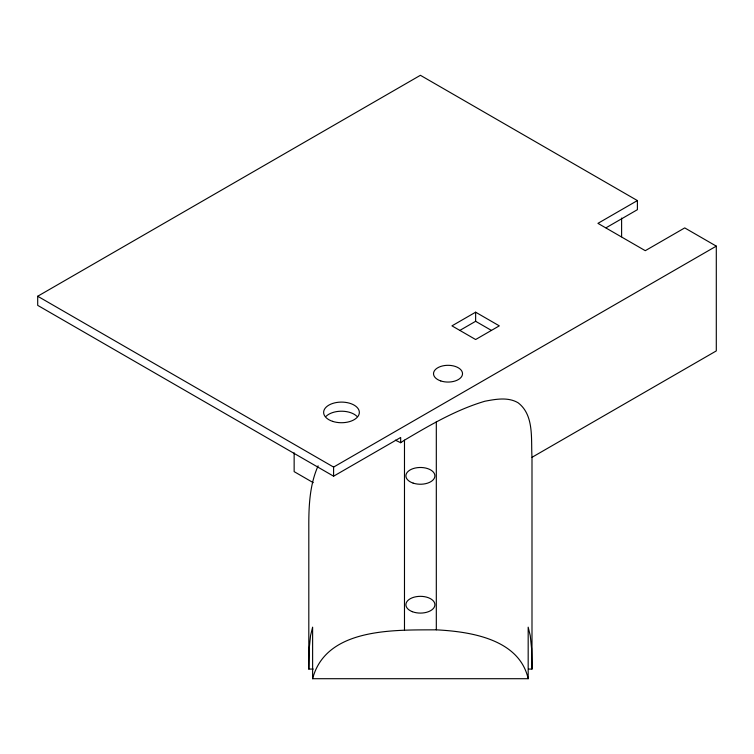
<?xml version="1.0" encoding="UTF-8"?>
<svg xmlns="http://www.w3.org/2000/svg" width="754" height="754" viewBox="0 0 754 754"><rect width="100%" height="100%" fill="white"/><g stroke="black" fill="none" stroke-linecap="round" stroke-linejoin="round"><path stroke-width="1.13" d="M313.268 669.071L308.81 669.071L309.187 648.732L310.554 635.622L312.618 627.158L312.618 678.704L528.177 678.704L528.177 627.158L530.25 635.622L531.617 648.732L531.994 669.071L528.639 669.071M312.618 678.704C326.143 627.451 394.7 630.042 436.312 629.835C470.373 631.607 519.138 638.958 528.177 678.704M318.113 465.831C309.583 484.954 308.725 506.339 308.81 526.952L308.81 669.071M395.369 440.166L400.676 442.721L404.483 440.166C430.138 424.992 456.161 409.752 484.916 401.222C495.764 399.196 507.951 396.84 518.045 402.74C534.454 415.181 530.873 439.309 531.994 457.32L531.994 669.071M400.676 442.721L400.676 437.471L333.598 476.189L37.7 305.361L37.7 296.247L420.402 75.296L637.394 200.573L637.394 209.687L606.037 227.793M637.394 200.573L597.941 223.354L645.283 250.686L684.736 227.906L716.3 246.134L716.3 350.912L531.994 457.32M475.633 312.194L451.957 325.86L475.633 339.526L499.308 325.86L475.633 312.194L475.633 321.298L459.855 330.412M37.7 296.247L333.598 467.084L716.3 246.134M475.633 321.298L491.419 330.412M313.23 482.654L294.145 471.636L294.145 452.824M621.607 218.076L621.607 236.747M436.312 421.788L436.312 629.835M404.483 440.166L404.483 629.835M333.598 467.084L333.598 476.189M326.03 416.368A17.851 10.311 0 0 1 356.953 416.368M332.561 421.345A17.851 10.311 0 0 0 359.347 412.41A17.851 10.311 0 0 0 332.561 403.484A17.851 10.311 0 0 0 332.561 421.345M440.76 380.94A14.505 8.379 0 0 0 462.522 373.692A14.505 8.379 0 0 0 440.76 366.435A14.505 8.379 0 0 0 440.76 380.94M413.145 483.116A14.505 8.379 0 0 0 434.907 475.859A14.505 8.379 0 0 0 413.145 468.602A14.505 8.379 0 0 0 413.145 483.116M412.344 611.683A14.505 8.379 0 0 0 434.879 605.255A14.505 8.379 0 0 0 413.974 597.206A14.505 8.379 0 0 0 412.344 611.683"/></g></svg>
